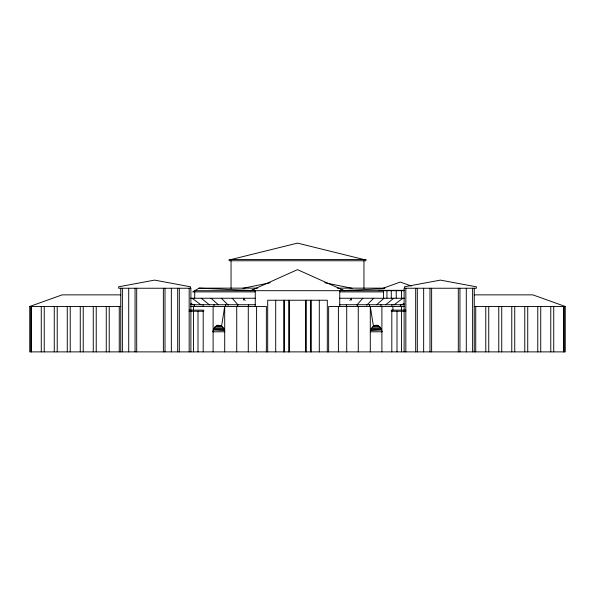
<?xml version="1.0" encoding="UTF-8"?>
<svg xmlns="http://www.w3.org/2000/svg" width="595" height="595" viewBox="0 0 595 595"><rect width="100%" height="100%" fill="white"/><g stroke="black" fill="none" stroke-linecap="round" stroke-linejoin="round"><path stroke-width="0.89" d="M351.429 300.081L351.526 298.251L349.867 300.49M213.114 331.787C212.995 323.665 224.813 323.665 224.702 331.787L212.817 331.787M377.922 325.324C373.935 324.52 370.559 327.971 370.298 331.787L382.183 331.787M356.822 305.101L362.801 298.251M366.676 305.205L373.638 298.251M376.724 304.707L383.976 298.251M385.605 304.826L393.749 298.251M394.046 304.826L402.904 298.251M401.722 304.93L403.953 303.383M257.657 288.144L199.102 288.144L192.639 291.892L254.98 291.892L255.262 290.695L255.262 306.47M199.102 288.144L252.235 290.553L250.614 290.695L297.5 269.639L344.386 290.695L342.802 290.568L383.991 288.687M383.314 288.188L400.286 282.052L411.323 286.039M474.26 294.86L532.837 294.86L565.25 306.47L565.25 351.883L29.75 351.883L29.75 306.47L62.163 294.86L120.74 294.86M250.614 290.695L254.154 289.676M231.053 259.539L297.5 243.117L363.947 259.539M242.886 288.3L270.19 282.766M381.551 329.452L370.67 330.054L381.64 330.054M337.343 288.144L385.002 288.144M378.911 290.33L404.526 290.33M404.526 290.695L194.714 290.695L194.714 298.11M383.106 291.892L340.02 291.892L339.738 290.695L339.738 306.47M190.4 298.251L255.262 298.251M339.738 298.251L404.6 298.251M190.757 304.729L255.262 304.729M339.738 304.729L404.243 304.729M29.75 306.47L120.74 306.47M190.757 306.47L266.359 306.47L266.359 351.883M404.243 306.47L328.641 306.47L328.641 351.883M474.26 306.47L565.25 306.47M189.165 310.136L203.713 310.136L203.713 311.252L189.165 311.252M405.842 310.136L391.287 310.136L391.287 311.252L405.842 311.252M217.078 325.324L218.908 325.324M216.617 325.532L220.276 325.532M374.724 325.532L378.383 325.532M216.089 326.157L221.571 326.157L224.702 306.47L224.702 351.883M378.911 326.157L373.429 326.157L370.298 306.47L370.298 351.883M214.49 327.161L222.723 327.161M372.284 327.161L380.51 327.161M213.598 328.485L223.653 328.485M371.347 328.485L381.402 328.485M213.36 330.054L224.33 330.054L213.449 329.452M376.092 325.324C379.432 325.428 381.551 328.745 381.893 331.787M324.811 282.766L352.114 288.3M340.846 289.676L344.386 290.695M191.054 303.383L193.286 304.93M192.096 298.251L200.954 304.826M201.251 298.251L209.395 304.826M211.024 298.251L218.276 304.707M221.362 298.251L228.324 305.205M232.199 298.251L238.179 305.101M245.133 300.49L243.474 298.251L243.571 300.081M564.053 306.47L564.053 351.883M563.77 306.47L563.77 351.883M553.729 306.47L553.729 351.883M550.769 306.47L550.769 351.883M540.729 306.47L540.729 351.883M537.776 306.47L537.776 351.883M527.735 306.47L527.735 351.883M524.775 306.47L524.775 351.883M514.735 306.47L514.735 351.883M511.774 306.47L511.774 351.883M501.734 306.47L501.734 351.883M498.774 306.47L498.774 351.883M488.74 306.47L488.74 351.883M485.78 306.47L485.78 351.883M475.74 306.47L475.74 351.883M474.26 288.248L474.26 351.883M472.623 288.248L472.623 351.883M466.287 288.248L466.287 351.883M459.942 288.248L459.942 351.883M458.306 288.248L458.306 351.883M431.628 288.248L431.628 351.883M429.992 288.248L429.992 351.883M423.655 288.248L423.655 351.883M417.311 288.248L417.311 351.883M415.682 288.248L415.682 351.883M405.842 288.248L405.842 351.883M404.474 288.248L404.474 286.805L440.412 280.111L476.35 286.805L476.35 288.248L404.109 288.248L404.109 351.883M401.491 306.47L401.491 351.883M401.439 290.695L401.439 298.11M400.376 304.729L400.376 306.47M396.999 311.252L396.999 351.883M396.218 290.695L396.218 298.11M392.908 306.47L392.908 310.174M391.912 304.729L391.912 306.47M391.808 311.252L391.808 351.883M391.279 290.695L391.279 298.11M386.951 290.695L386.951 298.11M383.537 290.695L383.537 298.11M381.893 306.47L381.893 351.883M380.971 304.729L380.971 306.47M369.428 304.729L369.428 306.47M363.947 260.766L363.947 288.374M358.264 306.47L358.264 351.883M357.506 304.729L357.506 306.47M346.721 306.47L346.721 351.883M346.364 304.729L346.364 306.47M338.399 306.47L338.399 351.883M327.31 351.883L327.31 300.244L267.691 300.244L267.691 351.883M319.299 300.244L319.299 351.883M311.289 300.244L311.289 351.883M310.501 300.244L310.501 351.883M306.299 300.244L306.299 351.883M305.51 300.244L305.51 351.883M289.49 300.244L289.49 351.883M288.701 300.244L288.701 351.883M284.499 300.244L284.499 351.883M283.711 300.244L283.711 351.883M275.701 300.244L275.701 351.883M256.601 306.47L256.601 351.883M248.636 304.729L248.636 306.47M248.279 306.47L248.279 351.883M237.494 304.729L237.494 306.47M236.736 306.47L236.736 351.883M231.053 260.766L231.053 288.374M225.572 304.729L225.572 306.47M214.029 304.729L214.029 306.47M213.114 306.47L213.114 351.883M203.192 311.252L203.192 351.883M203.088 304.729L203.088 306.47M198.001 311.252L198.001 351.883M194.625 304.729L194.625 306.47M193.509 306.47L193.509 351.883M190.891 351.883L190.891 288.248L118.65 288.248L118.65 286.805L154.588 280.111L190.534 286.805L190.534 288.248M189.165 288.248L189.165 351.883M179.318 288.248L179.318 351.883M177.689 288.248L177.689 351.883M171.345 288.248L171.345 351.883M165.008 288.248L165.008 351.883M163.372 288.248L163.372 351.883M136.694 288.248L136.694 351.883M135.058 288.248L135.058 351.883M128.713 288.248L128.713 351.883M122.377 288.248L122.377 351.883M120.74 288.248L120.74 351.883M119.26 306.47L119.26 351.883M109.22 306.47L109.22 351.883M106.26 306.47L106.26 351.883M96.226 306.47L96.226 351.883M93.266 306.47L93.266 351.883M83.226 306.47L83.226 351.883M80.266 306.47L80.266 351.883M70.225 306.47L70.225 351.883M67.265 306.47L67.265 351.883M57.224 306.47L57.224 351.883M54.271 306.47L54.271 351.883M44.231 306.47L44.231 351.883M41.271 306.47L41.271 351.883M31.23 306.47L31.23 351.883M30.947 306.47L30.947 351.883M365.873 259.539L229.127 259.539L229.127 260.766L365.873 260.766L365.873 259.539"/></g></svg>
